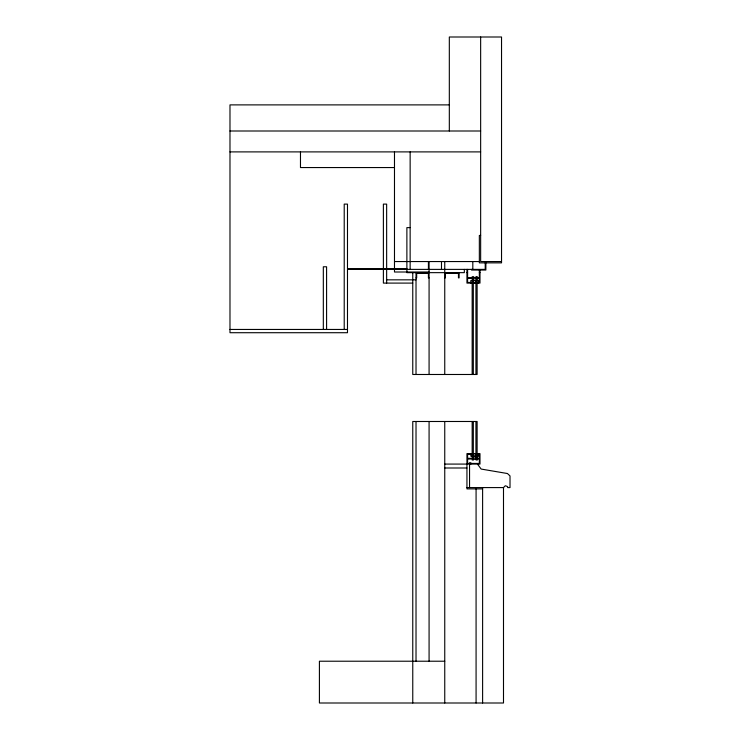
<?xml version="1.0" encoding="UTF-8"?>
<svg xmlns="http://www.w3.org/2000/svg" width="740" height="740" viewBox="0 0 740 740"><rect width="100%" height="100%" fill="white"/><g stroke="black" fill="none" stroke-linecap="round" stroke-linejoin="round"><path stroke-width="1.11" d="M444.749 661.218L319.412 661.218L319.412 703L503.496 703L503.496 487.586L505.318 485.736L507.612 486.596L507.612 487.586L510.017 487.586L510.017 475.931L507.437 473.526L481.139 469.058L477.466 464.082M449.319 104.886L229.983 104.886L229.983 332.713L347.486 332.713L347.486 204.111L344.22 204.111L344.22 329.448M229.983 130.999L480.649 130.999M229.983 151.894L480.649 151.894M394.485 167.554L300.477 167.554L300.477 151.894M410.145 227.615L406.88 227.615L406.88 272.653L464.332 272.653L464.332 269.388M480.649 235.45L479.344 235.45L479.344 262.867L501.535 262.867L501.535 37L449.319 37L449.319 130.999M394.485 261.553L479.344 261.553M501.535 261.553L480.649 261.553L480.649 37M347.486 268.74L406.88 268.74M347.486 269.388L485.218 269.388L485.218 262.867M429.08 272.006L394.485 272.006L394.485 151.894M466.94 272.653L467.597 272.653M479.344 272.653L479.992 272.653M467.597 277.74L472.166 277.74L472.166 276.769L473.471 276.769L473.471 277.417M479.344 277.74L477.383 277.74L477.383 276.769L476.079 276.769L476.079 277.417M416.019 277.879L416.675 277.879L416.675 273.31L428.423 273.31L428.423 277.879L429.08 277.879M444.749 277.879L445.397 277.879L445.397 273.31L458.458 273.31L458.458 277.879L459.105 277.879L459.105 272.653M467.597 278.397L472.166 278.397L472.166 279.378L473.471 279.378L473.471 278.721M479.344 278.397L477.383 278.397L477.383 279.378L476.079 279.378L476.079 278.721M386.65 279.831L416.019 279.831M470.853 282.449L467.597 282.449L467.597 269.388M478.419 282.449L479.344 282.449L479.344 270.045M412.763 283.096L383.385 283.096L383.385 204.111L386.65 204.111L386.65 283.096M472.166 283.096L466.94 283.096L466.94 269.388M473.322 283.096L475.94 283.096M477.115 283.096L479.992 283.096L479.992 270.045M229.983 329.448L347.486 329.448M472.166 453.639L466.94 453.639L466.94 488.89L482.61 488.89M473.322 453.639L475.94 453.639M477.115 453.639L479.992 453.639L479.992 464.082L444.749 464.082M470.853 454.286L467.597 454.286L467.597 463.425L469.549 463.425M478.419 454.286L479.344 454.286L479.344 463.425L470.853 463.425M467.597 458.338L472.166 458.338L472.166 457.357L473.471 457.357L473.471 458.014M479.344 458.338L477.383 458.338L477.383 457.357L476.079 457.357L476.079 458.014M467.597 458.994L472.166 458.994L472.166 459.975L473.471 459.975L473.471 459.318M479.344 458.994L477.383 458.994L477.383 459.975L476.079 459.975L476.079 459.318M444.749 467.995L466.94 467.995M466.94 487.586L503.496 487.586M485.875 262.867L485.875 270.045L471.51 270.045L471.51 269.388M482.61 487.586L482.61 703M478.419 283.096L478.419 280.488L470.853 280.488L470.853 283.096M478.419 453.639L478.419 456.247L470.853 456.247L470.853 453.639M477.115 280.488L477.115 374.486L412.763 374.486L412.763 272.653M477.115 456.247L477.115 421.486L412.763 421.495L412.763 703M476.079 488.89L476.079 703M475.94 280.488L475.94 374.486M475.94 421.486L475.94 456.247M473.322 280.488L473.322 374.486M473.322 421.486L473.322 456.247M472.814 261.553L472.814 269.388M472.166 280.488L472.166 374.486M472.166 421.486L472.166 456.247M470.853 464.082L470.853 462.778L469.549 462.778L469.549 487.586M444.749 261.553L444.749 374.486M444.749 421.495L444.749 703M441.484 261.553L441.484 269.388M429.08 261.553L429.08 374.486M429.08 421.495L429.08 661.218M428.423 261.553L428.423 269.388M416.019 272.653L416.019 374.486M416.019 421.495L416.019 661.218M410.145 151.894L410.145 269.388M326.59 329.448L326.59 266.779L323.325 266.779L323.325 329.448M476.736 277.417L472.814 277.417L472.814 278.721L476.736 278.721L476.736 277.417M475.783 280.645L473.48 280.645L473.48 282.939L475.783 282.939L475.783 280.645M475.783 453.796L473.48 453.796L473.48 456.09L475.783 456.09L475.783 453.796M476.736 458.014L472.814 458.014L472.814 459.318L476.736 459.318L476.736 458.014"/></g></svg>
